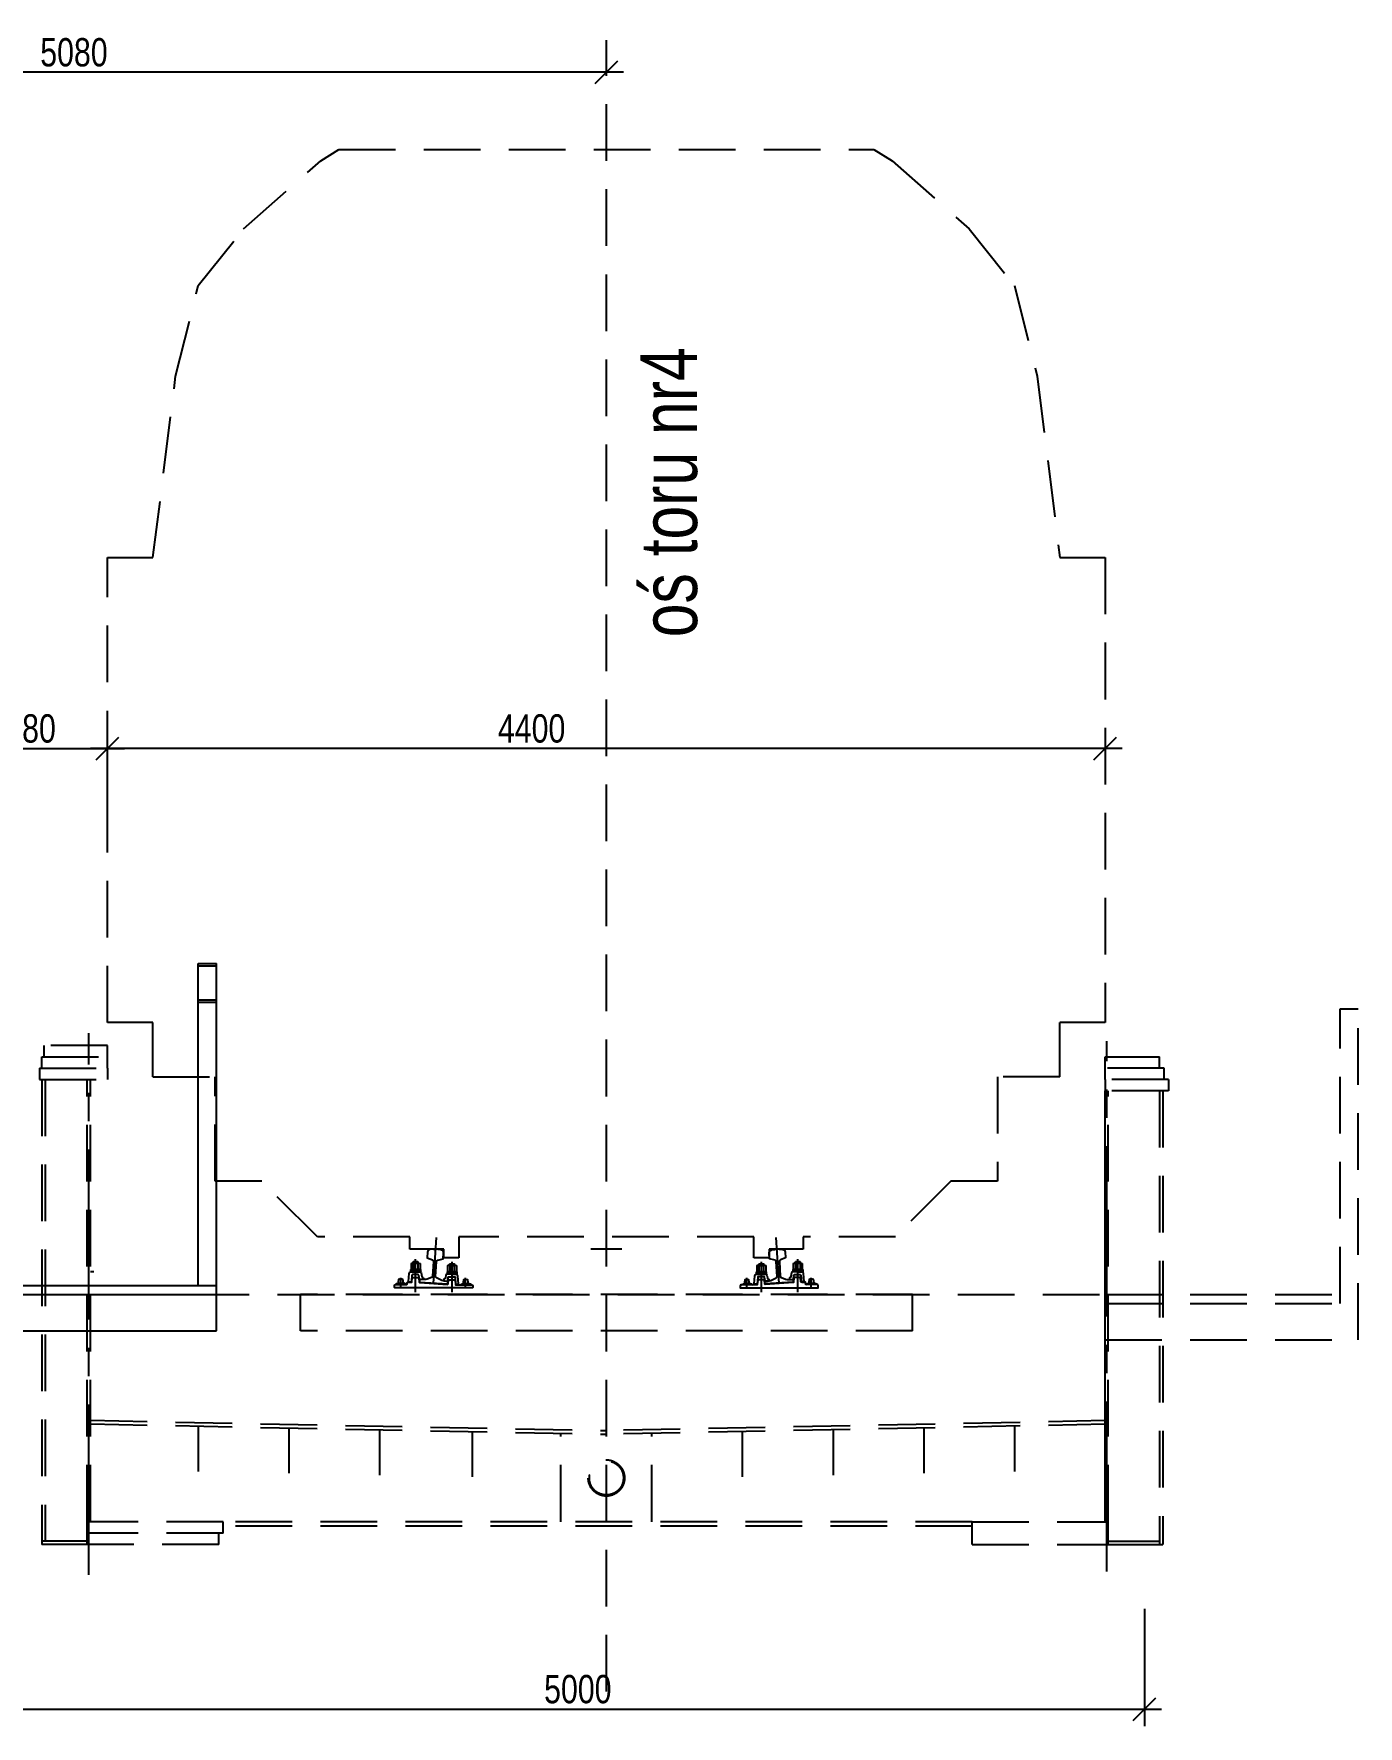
# Model space of a CAD drawing. Header units: millimetres. Extents: x -1069826 to 2704411, y -432732 to 412301.
# Drawn here: x -64337 to -58495, y -21599 to -14136 of the extents above; entities that cross this region are included whole.
import ezdxf

# ---------------------------------------------------------------- set-up
doc = ezdxf.new("R2010")
doc.units = ezdxf.units.MM
doc.header["$LTSCALE"] = 1000
doc.header["$MEASUREMENT"] = 0
doc.linetypes.add('CENTER2', pattern=[1.125, 0.75, -0.125, 0.125, -0.125])
doc.linetypes.add('HIDDEN', pattern=[0.375, 0.25, -0.125])
doc.layers.add('0-T', color=7, linetype='Continuous')
doc.styles.add('CDMSTYLE', font='CDMSIMPL', dxfattribs={"width": 0.8, "bigfont": 'CDMBIGPL'})
doc.dimstyles.new('CDMOG-MM-50', dxfattribs={"dimscale": 50, "dimtxt": 2.5, "dimasz": 1, "dimexe": 1.5, "dimexo": 5, "dimgap": 0.5, "dimtad": 1, "dimdec": 0, "dimrnd": 1, "dimzin": 1, "dimdsep": 46, "dimtxsty": 'CDMSTYLE', "dimblk1": 'OBLIQUE', "dimblk2": 'OBLIQUE', "dimsah": 1, "dimtsz": 1, "dimcen": -2.5, "dimdle": 1.5, "dimclrd": 9, "dimclre": 9, "dimclrt": 9, "dimadec": 0, "dimazin": 0, "dimtfac": 1, "dimtmove": 2, "dimatfit": 3, "dimldrblk": 'OBLIQUE', "dimfxl": 1, "dimtvp": 1, "dimtolj": 1, "dimtzin": 0, "dimarcsym": 0})

# ---------------------------------------------------------------- blocks, each defined once
blk = doc.blocks.new('*D320')
at = {"color": 9, "linetype": 'ByBlock', "transparency": 16777216}
for p, q in [((-64741.5, -17337.9), (-64641.5, -17237.9)), ((-64061.5, -17337.9), (-63961.5, -17237.9)), ((-64011.5, -17381.5), (-64011.5, -17212.9)), ((-64766.5, -17287.9), (-63936.5, -17287.9))]:
    blk.add_line(p, q, dxfattribs=at)
at = {"layer": 'Defpoints', "color": 0, "linetype": 'ByBlock', "transparency": 16777216}
for p in [(-64011.5, -17287.9), (-64691.5, -17631.5), (-64011.5, -17631.5)]:
    blk.add_point(p, dxfattribs=at)
at = {"color": 9, "linetype": 'ByBlock', "transparency": 16777216, "insert": (-64351.5, -17200.4), "char_height": 125, "attachment_point": 5, "style": 'CDMSTYLE'}
blk.add_mtext('\\A1;680', dxfattribs=at)
blk = doc.blocks.new('_OBLIQUE')
at = {"color": 0, "linetype": 'ByBlock'}
blk.add_line((-0.5, -0.5), (0.5, 0.5), dxfattribs=at)
blk = doc.blocks.new('*D319')
at = {"color": 9, "linetype": 'ByBlock', "transparency": 16777216}
for p, q in [((-66891.5, -14396.2), (-66891.5, -14231)), ((-61736.5, -14306), (-66966.5, -14306)), ((-66941.5, -14356), (-66841.5, -14256)), ((-61861.5, -14356), (-61761.5, -14256))]:
    blk.add_line(p, q, dxfattribs=at)
at = {"layer": 'Defpoints', "color": 0, "linetype": 'ByBlock', "transparency": 16777216}
for p in [(-66891.5, -14306), (-66891.5, -14646.2), (-61811.5, -14646.2)]:
    blk.add_point(p, dxfattribs=at)
at = {"color": 9, "linetype": 'ByBlock', "transparency": 16777216, "insert": (-64160, -14218.5), "char_height": 125, "attachment_point": 5, "style": 'CDMSTYLE'}
blk.add_mtext('\\A1;5080', dxfattribs=at)
blk = doc.blocks.new('*D318')
at = {"color": 9, "linetype": 'ByBlock', "transparency": 16777216}
for p, q in [((-59437.5, -21081.8), (-59437.5, -21599.4)), ((-64487.5, -21574.4), (-64387.5, -21474.4)), ((-59487.5, -21574.4), (-59387.5, -21474.4)), ((-64512.5, -21524.4), (-59362.5, -21524.4)), ((-64437.5, -21500), (-64437.5, -21599.4))]:
    blk.add_line(p, q, dxfattribs=at)
at = {"layer": 'Defpoints', "color": 0, "linetype": 'ByBlock', "transparency": 16777216}
for p in [(-59437.5, -20831.8), (-64437.5, -21250), (-59437.5, -21524.4)]:
    blk.add_point(p, dxfattribs=at)
at = {"color": 9, "linetype": 'ByBlock', "transparency": 16777216, "insert": (-61937.5, -21436.9), "char_height": 125, "attachment_point": 5, "style": 'CDMSTYLE'}
blk.add_mtext('\\A1;5000', dxfattribs=at)
blk = doc.blocks.new('*D317')
at = {"color": 9, "linetype": 'ByBlock', "transparency": 16777216}
for p, q in [((-64061.5, -17337.9), (-63961.5, -17237.9)), ((-64011.5, -17665.3), (-64011.5, -17212.9)), ((-59661.5, -17337.9), (-59561.5, -17237.9)), ((-59536.5, -17287.9), (-64086.5, -17287.9))]:
    blk.add_line(p, q, dxfattribs=at)
at = {"layer": 'Defpoints', "color": 0, "linetype": 'ByBlock', "transparency": 16777216}
for p in [(-64011.5, -17287.9), (-64011.5, -17915.3), (-59611.5, -17915.3)]:
    blk.add_point(p, dxfattribs=at)
at = {"color": 9, "linetype": 'ByBlock', "transparency": 16777216, "insert": (-62141.3, -17200.4), "char_height": 125, "attachment_point": 5, "style": 'CDMSTYLE'}
blk.add_mtext('\\A1;4400', dxfattribs=at)
blk = doc.blocks.new('A$C05BD7996')
at = {"color": 40, "linetype": 'HIDDEN'}
for p, q in [((940, 4868.5), (600, 4568.5)), ((1020, 4918.5), (940, 4868.5)), ((3380, 4918.5), (1020, 4918.5)), ((3460, 4868.5), (3380, 4918.5)), ((3800, 4568.5), (3460, 4868.5)), ((600, 4568.5), (400, 4318.5)), ((4000, 4318.5), (3800, 4568.5)), ((400, 4318.5), (300, 3918.5)), ((4100, 3918.5), (4000, 4318.5)), ((300, 3918.5), (200, 3118.5)), ((4200, 3118.5), (4100, 3918.5)), ((200, 3118.5), (0, 3118.5)), ((0, 3118.5), (0, 1068.5)), ((4400, 3118.5), (4200, 3118.5)), ((4400, 1068.5), (4400, 3118.5)), ((0, 1068.5), (200, 1068.5)), ((4200, 1068.5), (4400, 1068.5)), ((475, 828.5), (475, 368.5)), ((3925, 368.5), (3925, 828.5)), ((475, 368.5), (680, 368.5)), ((680, 368.5), (925, 123.5)), ((3475, 123.5), (3720, 368.5)), ((3720, 368.5), (3925, 368.5)), ((925, 123.5), (1332.5, 123.5)), ((1332.5, 123.5), (1332.5, 68.5)), ((1549.5, 30.5), (1549.5, 123.5)), ((1549.5, 123.5), (2850.5, 123.5)), ((2850.5, 123.5), (2850.5, 30.5)), ((3067.5, 68.5), (3067.5, 123.5)), ((3067.5, 123.5), (3475, 123.5)), ((1332.5, 68.5), (1482.5, 68.5)), ((1482.5, 68.5), (1482.5, 30.5)), ((1482.5, 30.5), (1549.5, 30.5)), ((2850.5, 30.5), (2917.5, 30.5)), ((2917.5, 30.5), (2917.5, 68.5)), ((2917.5, 68.5), (3067.5, 68.5))]:
    blk.add_line(p, q, dxfattribs=at)
at = {"layer": '0-T', "color": 40, "linetype": 'HIDDEN'}
for p, q in [((200, 828.5), (200, 1068.5)), ((4200, 828.5), (4200, 1068.5)), ((200, 828.5), (475, 828.5)), ((4200, 828.5), (3925, 828.5))]:
    blk.add_line(p, q, dxfattribs=at)
at = {"layer": '0-T', "color": 9, "linetype": 'Continuous'}
for p, q in [((2200, 0), (2200, 137)), ((2131.5, 68.5), (2268.5, 68.5))]:
    blk.add_line(p, q, dxfattribs=at)
blk = doc.blocks.new('A$C3471609C')
at = {"layer": '0-T', "color": 9, "linetype": 'Continuous'}
blk.add_blockref('A$C05BD7996', (0, 0), dxfattribs=at)
blk = doc.blocks.new('SZPKOL')
at = {"color": 0, "linetype": 'ByBlock'}
blk.add_lwpolyline([(12.4, 4, 0.138548), (-12.3, 5.1), (-9.4, 21.8), (0, 23.9), (9.4, 21.8)], format="xyb", close=True, dxfattribs=at)
for start, end in [(102.91054, 124.24217), (55.75783, 72.09979)]:
    blk.add_arc((-1.8, -37.6), 45.5, start, end, dxfattribs=at)
blk = doc.blocks.new('SRUKOL')
at = {"color": 0, "linetype": 'ByBlock'}
for p, q in [((0, 10), (-22, 10)), ((-22, 10), (-22, 0)), ((-11, 5), (-22, 5)), ((0, 0), (-22, 0)), ((-20, 37.2), (-20, 24)), ((-20, 24), (-20, 11.3)), ((-17, 5), (-17, 0)), ((0, 38.6), (-15, 38.6)), ((0, 10), (-15, 10)), ((-12.7, 41.6), (-10.1, 43.8)), ((-12.7, 38.6), (-12.7, 41.6)), ((-12.7, 41.6), (12.5, 41.6)), ((-12, 5), (-12, 0)), ((-11, 10), (11, 5)), ((-11, 5), (11, 0)), ((-10.1, 43.8), (-10.1, 38.4)), ((-10.1, 43.8), (9.9, 43.8)), ((-10.1, 37.3), (-10.1, 24)), ((-10.1, 24), (-10.1, 11.2)), ((0, 38.6), (15, 38.6)), ((0, 10), (15, 10)), ((0, 10), (22, 10)), ((0, 0), (22, 0)), ((12.5, 41.6), (9.9, 43.8)), ((9.9, 43.8), (9.9, 38.4)), ((10.1, 37.3), (10.1, 24)), ((10.1, 24), (10.1, 11.2)), ((11, 5), (22, 5)), ((12, 10), (12, 5)), ((12.5, 38.6), (12.5, 41.6)), ((17, 10), (17, 5)), ((20, 37.2), (20, 24)), ((20, 24), (20, 11.3)), ((22, 10), (22, 0))]:
    blk.add_line(p, q, dxfattribs=at)
for centre, radius, start, end in [((-15, 28.6), 10, 60, 120), ((-15, 20), 10, 240, 300), ((0, -1.4), 40, 90, 104.60152), ((0, 50), 40, 255.39848, 270), ((0, -1.4), 40, 75.39848, 90), ((0, 50), 40, 270, 284.60152), ((15, 28.6), 10, 60, 120), ((15, 20), 10, 240, 300)]:
    blk.add_arc(centre, radius, start, end, dxfattribs=at)

msp = doc.modelspace()

# ---------------------------------------------------------------- linework, layer by layer
at = {"color": 40, "linetype": 'HIDDEN'}
for p, q in [((-61811.4741, -21447.0111), (-61811.4741, -14164.2624)), ((-58575.4741, -19736.1741), (-58575.4741, -18436.1741)), ((-58575.4741, -18436.1741), (-58495.4741, -18436.1741)), ((-58495.4741, -19896.1741), (-58495.4741, -18436.1741)), ((-64301.4741, -18697.6844), (-64301.4741, -18647.6844)), ((-64301.4741, -18647.6844), (-64011.4741, -18647.6844)), ((-64291.4741, -18647.6844), (-64291.4741, -18597.6844)), ((-64011.4741, -18597.6844), (-64291.4741, -18597.6844)), ((-64011.4741, -18647.6844), (-64011.4741, -18597.6844)), ((-64011.4741, -18697.6844), (-64011.4741, -18647.6844)), ((-64311.4741, -18697.6844), (-64311.4741, -18747.6844)), ((-64311.4741, -18697.6844), (-64311.4741, -18747.6844)), ((-64311.4741, -18697.6844), (-64011.4741, -18697.6844)), ((-64311.4741, -18717.6844), (-64311.4741, -18747.6844)), ((-64311.4741, -18717.6844), (-64311.4741, -18747.6844)), ((-64311.4741, -18717.6844), (-64311.4741, -18747.6844)), ((-64311.4741, -18717.6844), (-64311.4741, -18747.6844)), ((-64011.4741, -18697.6844), (-64011.4741, -18747.6844)), ((-64311.4741, -18747.6844), (-64011.4741, -18747.6844)), ((-64301.4741, -18747.6844), (-64301.4741, -20797.6844)), ((-64287.4741, -18747.6844), (-64287.4741, -20783.6844)), ((-64101.4741, -20697.6844), (-64101.4741, -18747.6844)), ((-64087.4741, -20697.6844), (-64087.4741, -18747.6844)), ((-59371.4741, -18797.6844), (-59371.4741, -20797.6844)), ((-59357.4741, -18797.6844), (-59357.4741, -20797.6844)), ((-64072.4741, -19596.1741), (-64087.4741, -19596.1741)), ((-64011.4741, -19696.1741), (-59611.4741, -19696.1741)), ((-60461.4741, -19696.1741), (-63161.4741, -19696.1741)), ((-63161.4741, -19856.1741), (-63161.4741, -19696.1741)), ((-60461.4741, -19856.1741), (-60461.4741, -19696.1741)), ((-59611.4741, -19696.1741), (-58575.4741, -19696.1741)), ((-59611.4741, -19736.1741), (-58495.4741, -19736.1741)), ((-60461.4741, -19856.1741), (-63161.4741, -19856.1741)), ((-59611.4741, -19896.1741), (-58495.4741, -19896.1741)), ((-64101.4741, -20747.6844), (-64101.4741, -20697.6844)), ((-63501.4741, -20697.6844), (-64101.4741, -20697.6844)), ((-63501.4741, -20747.6844), (-63501.4741, -20697.6844)), ((-64101.4741, -20783.6844), (-64301.4741, -20783.6844)), ((-64101.4741, -20797.6844), (-64301.4741, -20797.6844)), ((-64101.4741, -20797.6844), (-64101.4741, -20747.6844)), ((-63501.4741, -20747.6844), (-64101.4741, -20747.6844)), ((-63521.4741, -20797.6844), (-64101.4741, -20797.6844)), ((-63521.4741, -20797.6844), (-63521.4741, -20747.6844)), ((-59597.4741, -20783.6844), (-59371.4741, -20783.6844)), ((-59597.4741, -20797.6844), (-59357.4741, -20797.6844)), ((-59597.4741, -20797.6844), (-59357.4741, -20797.6844))]:
    msp.add_line(p, q, dxfattribs=at)
at = {"color": 40, "linetype": 'ByBlock'}
for p, q in [((-62573.3706, -19647.3021), (-62560.7305, -19444.0061)), ((-61049.5775, -19647.3021), (-61062.2177, -19444.0061)), ((-62573.9806, -19495.5519), (-62564.1242, -19496.1648)), ((-62554.2678, -19496.7776), (-62564.1242, -19496.1648)), ((-61068.6803, -19496.7776), (-61058.8239, -19496.1648)), ((-61048.9675, -19495.5519), (-61058.8239, -19496.1648)), ((-62717.9093, -19666.3021), (-62717.9093, -19622.9527)), ((-62432.2298, -19666.3021), (-62432.2298, -19622.9527)), ((-61192.0775, -19666.3021), (-61192.0775, -19622.9527)), ((-60908.3185, -19666.3021), (-60908.3185, -19622.9527))]:
    msp.add_line(p, q, dxfattribs=at)
at = {"color": 40, "linetype": 'Continuous'}
for p, q in [((-62654.2756, -19540.0597), (-62654.2756, -19685.4058)), ((-62493.5771, -19552.4152), (-62493.5771, -19685.4058)), ((-61129.3711, -19552.4152), (-61129.3711, -19685.4058)), ((-60968.6725, -19540.0597), (-60968.6725, -19685.4058))]:
    msp.add_line(p, q, dxfattribs=at)
at = {"color": 40, "linetype": 'ByBlock'}
for points in [[(-62573.9862, -19495.5518, 0.040045312), (-62586.7558, -19496.3405, 0.02085363), (-62587.8278, -19496.5008, 0.007370603), (-62590.1523, -19496.8999, 0.343626376), (-62599.9247, -19507.951), (-62601.5266, -19533.7161), (-62578.7899, -19543.1609, -0.320102524), (-62574.4887, -19550.0597), (-62578.539, -19615.2017, -0.303762752), (-62583.2633, -19621.3917), (-62602.1258, -19627.8332, -0.075856192), (-62614.0034, -19629.9658), (-62632.3535, -19630.4473, 0.388572544), (-62635.269, -19633.2601), (-62635.7502, -19640.9991), (-62510.9911, -19648.7561), (-62510.5099, -19641.0171, 0.388572544), (-62513.0546, -19637.8648), (-62531.2037, -19635.114, -0.075856192), (-62542.7256, -19631.5264), (-62560.6449, -19622.798, -0.303762752), (-62564.566, -19616.0705), (-62560.5157, -19550.9285, -0.320102524), (-62555.3931, -19544.6156), (-62531.6615, -19538.06), (-62530.0596, -19512.2949, 0.343626376), (-62538.3877, -19500.1184, 0.007370603), (-62540.6449, -19499.4345, 0.02085363), (-62541.6887, -19499.1426, 0.040045312), (-62554.2623, -19496.7782)], [(-61048.962, -19495.5518, -0.040045312), (-61036.1923, -19496.3405, -0.02085363), (-61035.1203, -19496.5008, -0.007370603), (-61032.7959, -19496.8999, -0.343626376), (-61023.0235, -19507.951), (-61021.4215, -19533.7161), (-61044.1582, -19543.1609, 0.320102524), (-61048.4594, -19550.0597), (-61044.4091, -19615.2017, 0.303762752), (-61039.6848, -19621.3917), (-61020.8224, -19627.8332, 0.075856192), (-61008.9448, -19629.9658), (-60990.5947, -19630.4473, -0.388572544), (-60987.6792, -19633.2601), (-60987.198, -19640.9991), (-61111.9571, -19648.7561), (-61112.4382, -19641.0171, -0.388572544), (-61109.8936, -19637.8648), (-61091.7445, -19635.114, 0.075856192), (-61080.2225, -19631.5264), (-61062.3033, -19622.798, 0.303762752), (-61058.3822, -19616.0705), (-61062.4324, -19550.9285, 0.320102524), (-61067.5551, -19544.6156), (-61091.2866, -19538.06), (-61092.8886, -19512.2949, -0.343626376), (-61084.5604, -19500.1184, -0.007370603), (-61082.3033, -19499.4345, -0.02085363), (-61081.2594, -19499.1426, -0.040045312), (-61068.6858, -19496.7782)]]:
    msp.add_lwpolyline(points, format="xyb", dxfattribs=at)
for points in [[(-62400.8706, -19658.3021), (-62400.8706, -19664.3021, -0.414213562), (-62402.8706, -19666.3021), (-62743.8706, -19666.3021, -0.414213562), (-62745.8706, -19664.3021), (-62745.8706, -19656.3021, -0.414213562), (-62740.8706, -19651.3021), (-62691.8706, -19651.3021, 0.414213562), (-62689.8706, -19649.3021), (-62689.8706, -19643.3021, -0.414213562), (-62687.8706, -19641.3021), (-62671.6806, -19641.3021, 0.385313586), (-62669.6905, -19639.5012), (-62667.8706, -19621.3021), (-62640.6806, -19621.3021, -0.385313586), (-62638.6905, -19623.1031), (-62636.8333, -19641.6752, 0.367589322), (-62634.9674, -19643.4723), (-62511.9996, -19651.118, 0.403251184), (-62509.8854, -19649.3208), (-62508.2572, -19633.0385, -0.385313586), (-62506.2671, -19631.2375), (-62480.8871, -19631.2375, -0.385313586), (-62478.897, -19633.0385), (-62477.0507, -19651.5012, 0.385313586), (-62475.0607, -19653.3021), (-62405.8706, -19653.3021, -0.414213562)], [(-62638.6922, -19610.428, 0.371247317), (-62641.659, -19607.873), (-62666.0115, -19607.873, 0.388478902), (-62668.9997, -19610.6074), (-62671.5279, -19639.0501, -0.388478902), (-62673.5201, -19640.873), (-62682.5555, -19640.873, -0.4404252), (-62684.5477, -19638.6959), (-62681.3894, -19603.1647, -0.388478902), (-62673.4208, -19595.873), (-62633.0471, -19595.873, -0.371247317), (-62628.1025, -19600.1313), (-62625.6195, -19616.3881, 0.282190673), (-62622.256, -19620.3898), (-62620.3605, -19621.0217, -0.288824416), (-62619.0084, -19622.671), (-62618.4162, -19627.4083, -0.418231262), (-62620.1799, -19629.6442), (-62634.1732, -19630.2866, -0.403059278), (-62636.3719, -19628.5955)], [(-62509.1605, -19620.3633, -0.371247317), (-62506.1937, -19617.8083), (-62481.8413, -19617.8083, -0.388478902), (-62478.8531, -19620.5427), (-62476.3248, -19648.9854, 0.388478902), (-62474.3327, -19650.8083), (-62465.2972, -19650.8083, 0.4404252), (-62463.305, -19648.6312), (-62466.4634, -19613.1, 0.388478902), (-62474.432, -19605.8083), (-62514.8056, -19605.8083, 0.371247317), (-62519.7503, -19610.0666), (-62521.6567, -19622.7762, -0.282190673), (-62525.0202, -19626.7779), (-62526.9158, -19627.4097, 0.288824416), (-62528.2679, -19629.059), (-62528.86, -19633.7964, 0.418231262), (-62527.0963, -19636.0322), (-62513.6795, -19637.523, 0.403059278), (-62511.4808, -19635.8319)], [(-61222.0775, -19658.3021), (-61222.0775, -19664.3021, 0.414213562), (-61220.0775, -19666.3021), (-60879.0775, -19666.3021, 0.414213562), (-60877.0775, -19664.3021), (-60877.0775, -19656.3021, 0.414213562), (-60882.0775, -19651.3021), (-60931.0775, -19651.3021, -0.414213562), (-60933.0775, -19649.3021), (-60933.0775, -19643.3021, 0.414213562), (-60935.0775, -19641.3021), (-60951.2675, -19641.3021, -0.385313586), (-60953.2576, -19639.5012), (-60955.0775, -19621.3021), (-60982.2675, -19621.3021, 0.385313586), (-60984.2576, -19623.1031), (-60986.1148, -19641.6752, -0.367589322), (-60987.9808, -19643.4723), (-61110.9485, -19651.118, -0.403251184), (-61113.0627, -19649.3208), (-61114.691, -19633.0385, 0.385313586), (-61116.681, -19631.2375), (-61142.0611, -19631.2375, 0.385313586), (-61144.0512, -19633.0385), (-61145.8974, -19651.5012, -0.385313586), (-61147.8875, -19653.3021), (-61217.0775, -19653.3021, 0.414213562)], [(-61113.7876, -19620.3633, 0.371247317), (-61116.7544, -19617.8083), (-61141.1069, -19617.8083, 0.388478902), (-61144.0951, -19620.5427), (-61146.6233, -19648.9854, -0.388478902), (-61148.6155, -19650.8083), (-61157.651, -19650.8083, -0.4404252), (-61159.6431, -19648.6312), (-61156.4848, -19613.1, -0.388478902), (-61148.5162, -19605.8083), (-61108.1426, -19605.8083, -0.371247317), (-61103.1979, -19610.0666), (-61101.2915, -19622.7762, 0.282190673), (-61097.9279, -19626.7779), (-61096.0324, -19627.4097, -0.288824416), (-61094.6803, -19629.059), (-61094.0881, -19633.7964, -0.418231262), (-61095.8518, -19636.0322), (-61109.2686, -19637.523, -0.403059278), (-61111.4673, -19635.8319)], [(-60984.2559, -19610.428, -0.371247317), (-60981.2891, -19607.873), (-60956.9367, -19607.873, -0.388478902), (-60953.9485, -19610.6074), (-60951.4202, -19639.0501, 0.388478902), (-60949.4281, -19640.873), (-60940.3926, -19640.873, 0.4404252), (-60938.4005, -19638.6959), (-60941.5588, -19603.1647, 0.388478902), (-60949.5274, -19595.873), (-60989.901, -19595.873, 0.371247317), (-60994.8457, -19600.1313), (-60997.3286, -19616.3881, -0.282190673), (-61000.6922, -19620.3898), (-61002.5877, -19621.0217, 0.288824416), (-61003.9398, -19622.671), (-61004.532, -19627.4083, 0.418231262), (-61002.7683, -19629.6442), (-60988.775, -19630.2866, 0.403059278), (-60986.5762, -19628.5955)]]:
    msp.add_lwpolyline(points, format="xyb", close=True, dxfattribs=at)
at = {"layer": '0-T', "color": 9, "linetype": 'Continuous'}
for p, q in [((-63611.4741, -19536.1741), (-63611.4741, -18236.1741)), ((-63531.4741, -19696.1741), (-63531.4741, -18236.1741)), ((-63611.4741, -19656.1741), (-63611.4741, -18396.1741)), ((-63531.4741, -19856.1741), (-63531.4741, -18396.1741)), ((-64655.4741, -19856.1741), (-63531.4741, -19856.1741))]:
    msp.add_line(p, q, dxfattribs=at)
at = {"layer": '0-T', "color": 1, "linetype": 'Continuous'}
for p, q in [((-63611.4741, -18236.1741), (-63531.4741, -18236.1741)), ((-63611.4741, -18246.1741), (-63531.4741, -18246.1741)), ((-63611.4741, -18396.1741), (-63531.4741, -18396.1741)), ((-63611.4741, -18406.1741), (-63531.4741, -18406.1741)), ((-64601.4741, -19656.1741), (-63531.4741, -19656.1741)), ((-64601.4741, -19696.1741), (-63531.4741, -19696.1741))]:
    msp.add_line(p, q, dxfattribs=at)
at = {"layer": '0-T', "color": 40, "linetype": 'CENTER2'}
for p, q in [((-64094.4741, -20931.6415), (-64094.4741, -18542.9835)), ((-59604.4741, -20917.3305), (-59604.4741, -18578.6725)), ((-64094.4741, -20931.6415), (-64094.4741, -18592.9835))]:
    msp.add_line(p, q, dxfattribs=at)
at = {"layer": '0-T', "color": 40, "linetype": 'HIDDEN'}
for p, q in [((-59611.4741, -18647.6844), (-59371.4741, -18647.6844)), ((-59611.4741, -18697.6844), (-59611.4741, -18647.6844)), ((-59371.4741, -18697.6844), (-59371.4741, -18647.6844)), ((-59351.4741, -18697.6844), (-59611.4741, -18697.6844)), ((-59611.4741, -18747.6844), (-59611.4741, -18697.6844)), ((-59351.4741, -18747.6844), (-59351.4741, -18697.6844)), ((-59331.4741, -18747.6844), (-59611.4741, -18747.6844)), ((-59611.4741, -18747.6844), (-59611.4741, -18797.6844)), ((-59331.4741, -18797.6844), (-59611.4741, -18797.6844)), ((-59597.4741, -20697.6844), (-59597.4741, -18797.6844)), ((-59331.4741, -18747.6844), (-59331.4741, -18797.6844)), ((-59331.4741, -18747.6844), (-59331.4741, -18797.6844)), ((-59331.4741, -18767.6844), (-59331.4741, -18797.6844)), ((-59331.4741, -18767.6844), (-59331.4741, -18797.6844)), ((-59331.4741, -18767.6844), (-59331.4741, -18797.6844)), ((-59331.4741, -18767.6844), (-59331.4741, -18797.6844)), ((-59611.4741, -20697.6844), (-59611.4741, -19257.6844)), ((-64087.4741, -20250.6541), (-61811.4741, -20296.1741)), ((-64087.4741, -20266.6541), (-61811.4741, -20312.1741)), ((-63611.754, -20274.1713), (-63611.754, -20476.1685)), ((-63211.754, -20282.1713), (-63211.754, -20484.1685)), ((-62811.754, -20290.1713), (-62811.754, -20492.1685)), ((-59611.4741, -20252.1741), (-61811.4741, -20296.1741)), ((-59611.4741, -20268.1741), (-61811.4741, -20312.1741)), ((-60811.754, -20290.1825), (-60811.754, -20492.1797)), ((-60411.754, -20282.1825), (-60411.754, -20484.1797)), ((-60011.754, -20274.1825), (-60011.754, -20476.1797)), ((-62401.754, -20500.3685), (-62401.754, -20300.3685)), ((-62011.754, -20697.6844), (-62011.754, -20308.1685)), ((-61611.754, -20697.6844), (-61611.754, -20308.1797)), ((-61211.754, -20500.1797), (-61211.754, -20300.1797)), ((-60197.4741, -20697.6844), (-63501.4741, -20697.6844)), ((-60197.4741, -20717.6844), (-63501.4741, -20717.6844)), ((-60197.4741, -20697.6844), (-59597.4741, -20697.6844)), ((-60197.4741, -20797.6844), (-60197.4741, -20697.6844)), ((-60197.4741, -20727.6844), (-60197.4741, -20697.6844)), ((-59597.4741, -20697.6844), (-59611.4741, -20697.6844)), ((-59597.4741, -20797.6844), (-59597.4741, -20697.6844)), ((-59597.4741, -20727.6844), (-59597.4741, -20697.6844)), ((-60197.4741, -20797.6844), (-59597.4741, -20797.6844))]:
    msp.add_line(p, q, dxfattribs=at)
at = {"layer": '0-T', "color": 40, "linetype": 'Continuous'}
msp.add_line((-59611.4741, -20697.6844), (-59611.4741, -18797.6844), dxfattribs=at)
at = {"layer": '0-T', "color": 9, "linetype": 'HIDDEN'}
for radius in [80, 75]:
    msp.add_circle((-61811.4741, -20504.9293), radius, dxfattribs=at)

# ---------------------------------------------------------------- block references
at = {"color": 40, "linetype": 'ByBlock', "extrusion": (0, 0, -1), "zscale": -1}
for name, p in [('SRUKOL', (62653.1642, -19595.873)), ('SRUKOL', (60967.5611, -19595.873)), ('SZPKOL', (62718.4093, -19651.3021)), ('SRUKOL', (62492.4657, -19605.8083)), ('SRUKOL', (61128.2596, -19605.8083)), ('SZPKOL', (60907.8185, -19651.3021)), ('SZPKOL', (62432.2298, -19653.3021)), ('SZPKOL', (61192.0775, -19653.3021))]:
    msp.add_blockref(name, p, dxfattribs=at)
at = {"layer": '0-T', "color": 9, "linetype": 'Continuous', "xscale": -1}
msp.add_blockref('A$C3471609C', (-59611.474, -19564.6943), dxfattribs=at)

# ---------------------------------------------------------------- texts
at = {"layer": '0-T', "color": 40, "linetype": 'Continuous', "style": 'CDMSTYLE', "width": 0.8}
msp.add_text('oś toru nr4', height=250, rotation=90, dxfattribs=at).set_placement((-61411.5245, -16797.5051))

# ---------------------------------------------------------------- dimensions: what is measured, and where the dimension line sits
at = {"layer": '0-T', "color": 4, "linetype": 'Continuous'}
for base, p1, p2, picture, middle in [((-66891.4741, -14305.9519), (-61811.4741, -14646.1741), (-66891.4741, -14646.1741), '*D319', (-64160.0105, -14218.4519)), ((-64011.4741, -17287.9245), (-59611.4741, -17915.2515), (-64011.4741, -17915.2515), '*D317', (-62141.2985, -17200.4245))]:
    dim = msp.add_linear_dim(base=base, p1=p1, p2=p2, dimstyle='CDMOG-MM-50', override={"dimse1": 1}, dxfattribs=at)
    dim.commit()
    dim.dimension.update_dxf_attribs({"geometry": picture, "text_midpoint": middle, "dimtype": 160})
dim = msp.add_linear_dim(base=(-64011.4741, -17287.9245), p1=(-64691.4741, -17631.4849), p2=(-64011.4741, -17631.4849), dimstyle='CDMOG-MM-50', override={"dimse1": 1}, dxfattribs=at)
dim.commit()
dim.dimension.update_dxf_attribs({"geometry": '*D320', "text_midpoint": (-64351.4741, -17200.4245)})
at = {"layer": '0-T', "color": 40, "linetype": 'Continuous'}
dim = msp.add_linear_dim(base=(-59437.4741, -21524.4177), p1=(-64437.4741, -21249.9987), p2=(-59437.4741, -20831.7831), dimstyle='CDMOG-MM-50', dxfattribs=at)
dim.commit()
dim.dimension.update_dxf_attribs({"geometry": '*D318', "text_midpoint": (-61937.4741, -21436.9177)})

doc.saveas('drawing.dxf')
